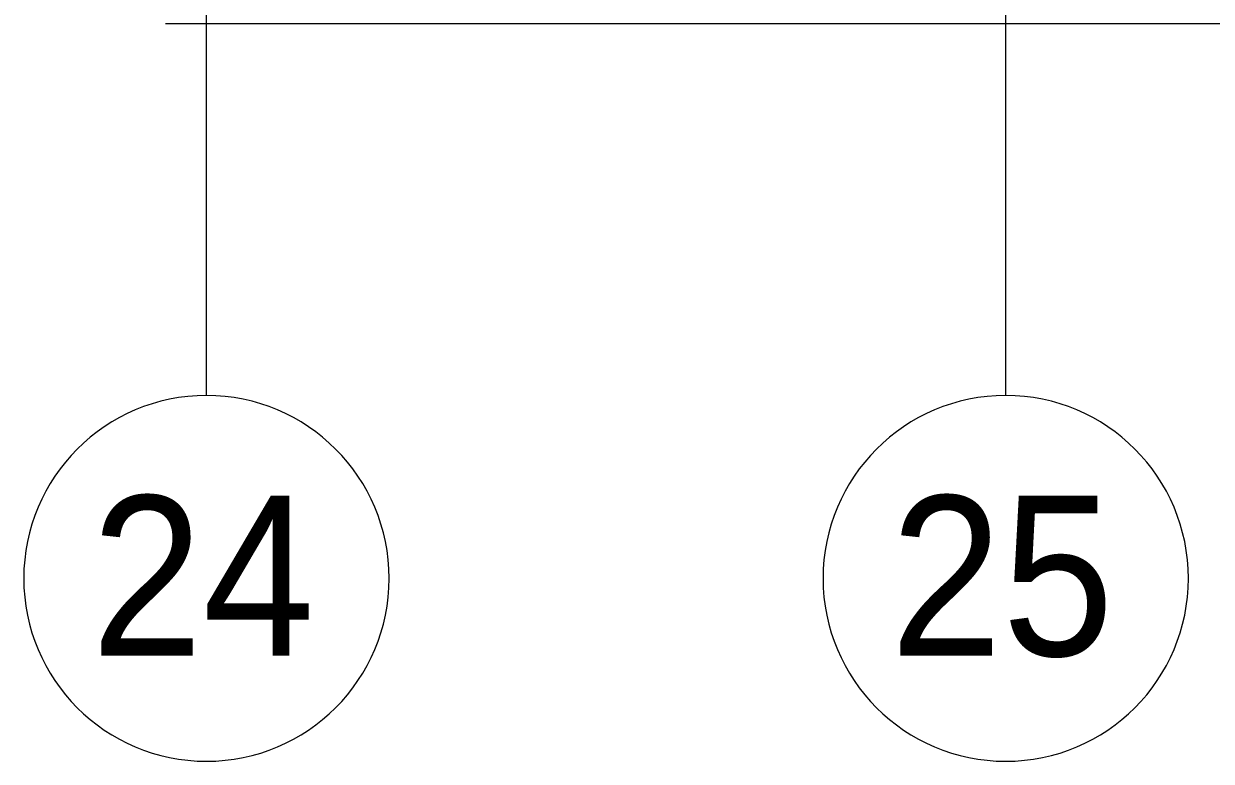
# Model space of a CAD drawing. Header units: millimetres. Extents: x -1113 to 415037, y -3642 to 28069.
# Drawn here: x 88625 to 93825, y -3642 to -416 of the extents above; entities that cross this region are included whole.
import ezdxf

# ---------------------------------------------------------------- set-up
doc = ezdxf.new("R2010")
doc.units = ezdxf.units.MM
for name, color, linetype, lineweight in [('0) Стена 3.93м', 3, 'Continuous', 60), ('A-WALL', 7, 'Continuous', 5), ('Оси', 7, 'Continuous', 9), ('Оси-1', 7, 'Continuous', 20)]:
    doc.layers.add(name, color=color, linetype=linetype, lineweight=lineweight)
doc.styles.add('Arial', font='arial.ttf', dxfattribs={"width": 0.9, "height": 700})

# ---------------------------------------------------------------- blocks, each defined once
blk = doc.blocks.new('Ось сетки - D8-29747960-Объем проектирования 1 этажа')
at = {"layer": 'Оси-1'}
for start, end in [(360, 180), (180, 360)]:
    blk.add_arc((0, 0), 4, start, end, dxfattribs=at)
blk = doc.blocks.new('1floor')
at = {"layer": 'A-WALL'}
blk.add_line((108030, -280), (89180, -280), dxfattribs=at)
at = {"layer": 'Оси'}
for p, q in [((89360, -1906.3), (89360, 3093.7)), ((92860, -1906.3), (92860, 3093.7))]:
    blk.add_line(p, q, dxfattribs=at)
at = {"layer": 'Оси-1', "xscale": 199.9999999999999, "yscale": 199.9999999999999, "zscale": 199.9999999999999}
for p in [(89360, -2706.3), (92860, -2706.3)]:
    blk.add_blockref('Ось сетки - D8-29747960-Объем проектирования 1 этажа', p, dxfattribs=at)
at = {"layer": 'Оси', "char_height": 700, "width": 1212.151, "attachment_point": 1, "style": 'Arial'}
for s, insert in [('24', (88854.8, -2345)), ('25', (92354.8, -2345))]:
    blk.add_mtext(s, dxfattribs=dict(at, insert=insert))

msp = doc.modelspace()

# ---------------------------------------------------------------- block references
at = {"layer": '0) Стена 3.93м'}
msp.add_blockref('1floor', (64.7, -136.1), dxfattribs=at)

doc.saveas('drawing.dxf')
